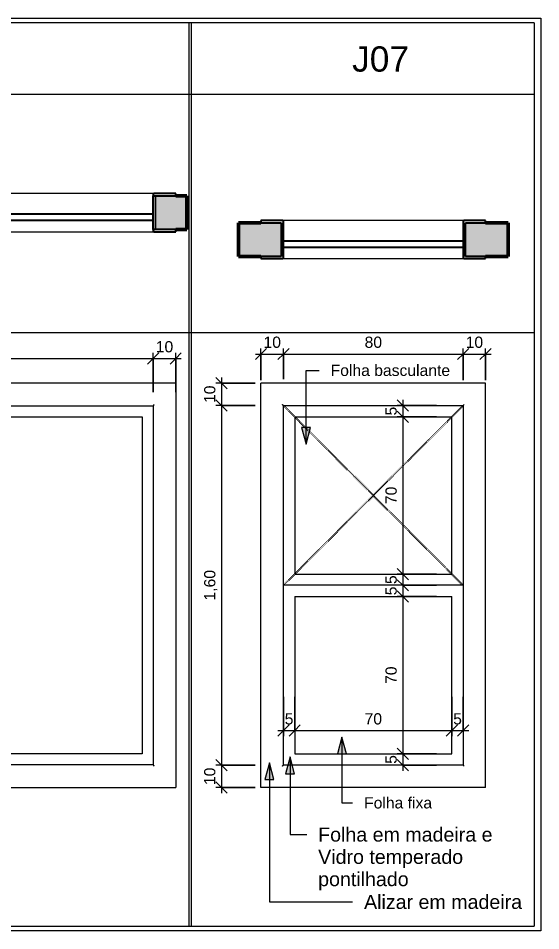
# Model space of a CAD drawing. Header units: millimetres. Extents: x 502 to 50962, y -45 to 5297.
# Drawn here: x 48636 to 50962, y 1167 to 5227 of the extents above; entities that cross this region are included whole.
import ezdxf

# ---------------------------------------------------------------- set-up
doc = ezdxf.new("R2010")
doc.units = ezdxf.units.MM
doc.linetypes.add('Dash', pattern=[6.35, 3.175, -3.175])
for name, color, linetype, lineweight in [('A-ANNO-DIMS', 211, 'Continuous', 9), ('A-ANNO-DIMS-25', 211, 'Continuous', 9), ('A-DETL-THIN', 151, 'Continuous', 9), ('A-GLAZ', 151, 'Continuous', 25), ('A-GLAZ-HDLN', 1, 'Dash', 25), ('A-WALL', 113, 'Continuous', 50), ('A-WALL-PATT', 111, 'Continuous', 25), ('G-ANNO-TEXT', 231, 'Continuous', 9)]:
    doc.layers.add(name, color=color, linetype=linetype, lineweight=lineweight)
doc.styles.add('@Arial Unicode MS', font='', dxfattribs={"height": 50})
doc.styles.add('Arial', font='arial.ttf', dxfattribs={"height": 112.5})
doc.styles.add('Arial_2', font='arial.ttf', dxfattribs={"height": 50})
doc.styles.add('Arial_3', font='arial.ttf', dxfattribs={"height": 62.5})
doc.styles.get('@Arial Unicode MS').set_extended_font_data('@Arial Unicode MS')
doc.dimstyles.new('CRT_-__Metros_-_Linha_de_chamada_3_5_mm', dxfattribs={"dimscale": 304.8, "dimtxt": 50.292243, "dimasz": 0.164042, "dimexe": 0.082021, "dimexo": 0.0625, "dimgap": 0.04101, "dimtad": 1, "dimlfac": 0.001, "dimrnd": 0.01, "dimzin": 0, "dimdsep": 46, "dimtxsty": '@Arial Unicode MS', "dimblk1": 'OBLIQUE', "dimblk2": 'OBLIQUE', "dimsah": 1, "dimcen": 0.09, "dimdle": 0.082021, "dimazin": 0, "dimtfac": 1, "dimtdec": 4, "dimtix": 1, "dimtmove": 0, "dimatfit": 3, "dimfxl": 0.492126, "dimfxlon": 1, "dimtvp": 1, "dimtolj": 1, "dimtzin": 0, "dimarcsym": 2})
doc.dimstyles.new('CRT_-__Metros_-_Linha_de_chamada_3_5_mm_1', dxfattribs={"dimscale": 304.8, "dimtxt": 50.292243, "dimasz": 0.164042, "dimexe": 0.082021, "dimexo": 0.0625, "dimgap": 0.04101, "dimtad": 1, "dimdec": 0, "dimlfac": 0.1, "dimdsep": 46, "dimtxsty": '@Arial Unicode MS', "dimblk1": 'OBLIQUE', "dimblk2": 'OBLIQUE', "dimsah": 1, "dimcen": 0.09, "dimdle": 0.082021, "dimazin": 0, "dimtfac": 1, "dimtdec": 4, "dimtix": 1, "dimtmove": 0, "dimatfit": 3, "dimfxl": 0.492126, "dimfxlon": 1, "dimtvp": 1, "dimtolj": 1, "dimtzin": 0, "dimarcsym": 2})

# ---------------------------------------------------------------- blocks, each defined once
blk = doc.blocks.new('Family - ___-4157356-DETALHAMENTO DE JANELAS')
at = {"layer": 'A-WALL-PATT'}
h = blk.add_hatch(color=256, dxfattribs=at)
h.paths.add_polyline_path([(11844.7, 4287.4), (11994.7, 4287.4), (11994.7, 4437.4), (11844.7, 4437.4), (11844.7, 4292.6)])
h.paths.add_polyline_path([(14794.7, 4287.4), (14944.7, 4287.4), (14944.7, 4437.4), (14794.7, 4437.4)])
at = {"layer": 'A-GLAZ'}
for p, q in [((11990.7, 4447.4), (11894.7, 4447.4)), ((11894.7, 4447.4), (11894.7, 4437.4)), ((11894.7, 4437.4), (11994.7, 4437.4)), ((11994.7, 4437.4), (11994.7, 4287.4)), ((11995.7, 4282.4), (11995.7, 4442.4)), ((14793.7, 4442.4), (14793.7, 4282.4)), ((14794.7, 4287.4), (14794.7, 4437.4)), ((14794.7, 4437.4), (14894.7, 4437.4)), ((14894.7, 4447.4), (14798.7, 4447.4)), ((14894.7, 4437.4), (14894.7, 4447.4)), ((11994.7, 4357.4), (11994.7, 4327.4)), ((12719.7, 4357.4), (11994.7, 4357.4)), ((12719.7, 4327.4), (12719.7, 4357.4)), ((14069.7, 4327.4), (14069.7, 4357.4)), ((14069.7, 4357.4), (14794.7, 4357.4)), ((14794.7, 4357.4), (14794.7, 4327.4)), ((11994.7, 4327.4), (12719.7, 4327.4)), ((12669.7, 4287.4), (12669.7, 4317.4)), ((12669.7, 4317.4), (13394.7, 4317.4)), ((13394.7, 4317.4), (13394.7, 4287.4)), ((14119.7, 4317.4), (13394.7, 4317.4)), ((13394.7, 4317.4), (13394.7, 4287.4)), ((14794.7, 4327.4), (14069.7, 4327.4)), ((14119.7, 4287.4), (14119.7, 4317.4)), ((11894.7, 4287.4), (11894.7, 4277.4)), ((11994.7, 4287.4), (11894.7, 4287.4)), ((11894.7, 4277.4), (11990.7, 4277.4)), ((13394.7, 4287.4), (12669.7, 4287.4)), ((13394.7, 4287.4), (14119.7, 4287.4)), ((14894.7, 4287.4), (14794.7, 4287.4)), ((14798.7, 4277.4), (14894.7, 4277.4)), ((14894.7, 4277.4), (14894.7, 4287.4))]:
    blk.add_line(p, q, dxfattribs=at)
at = {"layer": 'A-GLAZ', "lineweight": 9}
for p, q in [((11984.7, 4287.4), (11984.7, 4437.4)), ((14798.7, 4447.4), (11990.7, 4447.4)), ((14804.7, 4437.4), (14804.7, 4287.4)), ((11990.7, 4277.4), (14798.7, 4277.4)), ((12694.7, 4137.4), (12794.7, 4237.4)), ((14094.7, 4137.4), (13994.7, 4237.4)), ((12694.7, 4137.4), (12794.7, 4037.4)), ((12694.7, 4137.4), (13349.7, 4137.4)), ((14094.7, 4137.4), (13439.7, 4137.4)), ((14094.7, 4137.4), (13994.7, 4037.4))]:
    blk.add_line(p, q, dxfattribs=at)
at = {"layer": 'A-GLAZ'}
for centre, start, end in [((11990.7, 4442.4), 0, 90), ((14798.7, 4442.4), 90, 180), ((11990.7, 4282.4), 270, 0), ((14798.7, 4282.4), 180, 270)]:
    blk.add_arc(centre, 5, start, end, dxfattribs=at)
at = {"layer": 'A-GLAZ', "lineweight": 9}
for points, knots in [([(11990.7, 4447.4), (11991.1, 4447.4), (11991.8, 4447.3), (11992.6, 4447), (11993.1, 4446.8), (11993.4, 4446.6), (11993.8, 4446.3), (11994.1, 4446), (11994.4, 4445.7), (11994.7, 4445.4), (11995, 4444.9), (11995.3, 4444.3), (11995.6, 4443.5), (11995.7, 4442.8), (11995.7, 4442.4)], [0, 0, 0, 0, 0.166667, 0.25, 0.333333, 0.375, 0.416667, 0.5, 0.541667, 0.583333, 0.666667, 0.75, 0.833333, 1, 1, 1, 1]), ([(14798.7, 4447.4), (14798.2, 4447.4), (14797.6, 4447.3), (14796.8, 4447), (14796.3, 4446.8), (14795.9, 4446.6), (14795.5, 4446.3), (14795.2, 4446), (14794.9, 4445.7), (14794.6, 4445.4), (14794.3, 4444.9), (14794, 4444.3), (14793.8, 4443.5), (14793.7, 4442.8), (14793.7, 4442.4)], [0, 0, 0, 0, 0.166667, 0.25, 0.333333, 0.375, 0.416667, 0.5, 0.541667, 0.583333, 0.666667, 0.75, 0.833333, 1, 1, 1, 1]), ([(11995.7, 4282.4), (11995.7, 4282), (11995.6, 4281.3), (11995.3, 4280.5), (11995, 4279.9), (11994.7, 4279.4), (11994.4, 4279.1), (11994.1, 4278.8), (11993.7, 4278.4), (11993.3, 4278.1), (11992.9, 4277.9), (11992.5, 4277.7), (11991.8, 4277.5), (11991.1, 4277.4), (11990.7, 4277.4)], [0, 0, 0, 0, 0.166667, 0.25, 0.333333, 0.416667, 0.458333, 0.5, 0.583333, 0.666667, 0.708333, 0.75, 0.833333, 1, 1, 1, 1]), ([(14793.7, 4282.4), (14793.7, 4282), (14793.8, 4281.3), (14794, 4280.5), (14794.3, 4279.9), (14794.6, 4279.4), (14794.9, 4279.1), (14795.2, 4278.8), (14795.6, 4278.4), (14796.1, 4278.1), (14796.5, 4277.9), (14796.9, 4277.7), (14797.6, 4277.5), (14798.2, 4277.4), (14798.7, 4277.4)], [0, 0, 0, 0, 0.166667, 0.25, 0.333333, 0.416667, 0.458333, 0.5, 0.583333, 0.666667, 0.708333, 0.75, 0.833333, 1, 1, 1, 1])]:
    blk.add_open_spline(points, degree=3, knots=knots, dxfattribs=at)
at = {"layer": 'A-WALL'}
for p, q in [((11894.7, 4437.4), (11844.7, 4437.4)), ((11844.7, 4437.4), (11844.7, 4287.4)), ((14944.7, 4437.4), (14894.7, 4437.4)), ((14944.7, 4287.4), (14944.7, 4437.4)), ((11844.7, 4287.4), (11894.7, 4287.4)), ((14894.7, 4287.4), (14944.7, 4287.4))]:
    blk.add_line(p, q, dxfattribs=at)
blk = doc.blocks.new('Family - ___-4157358-DETALHAMENTO DE JANELAS')
at = {"layer": 'A-GLAZ', "lineweight": 9}
for p, q in [((11894.7, 3603.9), (11894.7, 1803.9)), ((14894.7, 3603.9), (11894.7, 3603.9)), ((14894.7, 3603.9), (14894.7, 1803.9)), ((11995.7, 1904.9), (11995.7, 3502.9)), ((11995.7, 3502.9), (14793.7, 3502.9)), ((12669.7, 3502.9), (12669.7, 1904.9)), ((13394.7, 1904.9), (13394.7, 3502.9)), ((13394.7, 3502.9), (13394.7, 1904.9)), ((14119.7, 1904.9), (14119.7, 3503)), ((14793.7, 3502.9), (14793.7, 1904.9)), ((12044.7, 1953.9), (12044.7, 3453.9)), ((12044.7, 3453.9), (12669.7, 3453.9)), ((12719.7, 1953.9), (12719.7, 3453.9)), ((12719.7, 3453.9), (13344.7, 3453.9)), ((13344.7, 3453.9), (13344.7, 1953.9)), ((13444.7, 3453.9), (14069.7, 3453.9)), ((13444.7, 1953.9), (13444.7, 3453.9)), ((14069.7, 3453.9), (14069.7, 1953.9)), ((14119.7, 3453.9), (14744.7, 3453.9)), ((14744.7, 3453.9), (14744.7, 1953.9)), ((12669.7, 1953.9), (12044.7, 1953.9)), ((13344.7, 1953.9), (12719.7, 1953.9)), ((14069.7, 1953.9), (13444.7, 1953.9)), ((14744.7, 1953.9), (14119.7, 1953.9)), ((14793.7, 1904.9), (11995.7, 1904.9)), ((11894.7, 1803.9), (14894.7, 1803.9))]:
    blk.add_line(p, q, dxfattribs=at)
for points, knots in [([(11995.7, 3502.9), (11995.7, 3502.9), (11995.6, 3503), (11995.3, 3503.3), (11995, 3503.6), (11994.7, 3503.9), (11994.4, 3504.2), (11994.1, 3504.5), (11993.7, 3504.9), (11993.3, 3505.3), (11992.9, 3505.7), (11992.5, 3506.1), (11991.8, 3506.9), (11991.1, 3507.5), (11990.7, 3507.9)], [0, 0, 0, 0, 0.166667, 0.25, 0.333333, 0.416667, 0.458333, 0.5, 0.583333, 0.666667, 0.708333, 0.75, 0.833333, 1, 1, 1, 1]), ([(14798.7, 3507.9), (14798.2, 3507.5), (14797.6, 3506.9), (14796.8, 3506), (14796.3, 3505.5), (14795.9, 3505.2), (14795.5, 3504.8), (14795.2, 3504.5), (14794.9, 3504.2), (14794.6, 3503.9), (14794.3, 3503.6), (14794, 3503.3), (14793.8, 3503), (14793.7, 3502.9), (14793.7, 3502.9)], [-1, -1, -1, -1, -0.833333, -0.75, -0.666667, -0.625, -0.583333, -0.5, -0.458333, -0.416667, -0.333333, -0.25, -0.166667, 0, 0, 0, 0]), ([(11995.7, 1904.9), (11995.7, 1904.9), (11995.6, 1904.9), (11995.3, 1904.6), (11995, 1904.3), (11994.7, 1904), (11994.4, 1903.7), (11994.1, 1903.4), (11993.7, 1903), (11993.3, 1902.5), (11992.9, 1902.2), (11992.5, 1901.8), (11991.8, 1901), (11991.1, 1900.4), (11990.7, 1899.9)], [0, 0, 0, 0, 0.166667, 0.25, 0.333333, 0.416667, 0.458333, 0.5, 0.583333, 0.666667, 0.708333, 0.75, 0.833333, 1, 1, 1, 1]), ([(14793.7, 1904.9), (14793.7, 1904.9), (14793.8, 1904.9), (14794, 1904.6), (14794.3, 1904.3), (14794.6, 1904), (14794.9, 1903.7), (14795.2, 1903.4), (14795.6, 1903), (14796.1, 1902.5), (14796.5, 1902.2), (14796.9, 1901.8), (14797.6, 1901), (14798.2, 1900.4), (14798.7, 1899.9)], [0, 0, 0, 0, 0.166667, 0.25, 0.333333, 0.416667, 0.458333, 0.5, 0.583333, 0.666667, 0.708333, 0.75, 0.833333, 1, 1, 1, 1])]:
    blk.add_open_spline(points, degree=3, knots=knots, dxfattribs=at)
at = {"layer": 'A-GLAZ-HDLN'}
for p, q in [((12769.7, 2703.9), (12840.4, 2774.7)), ((14019.7, 2703.9), (13949, 2774.7)), ((12769.7, 2703.9), (12840.4, 2633.2)), ((13309.7, 2703.9), (12769.7, 2703.9)), ((13479.7, 2703.9), (14019.7, 2703.9)), ((14019.7, 2703.9), (13949, 2633.2))]:
    blk.add_line(p, q, dxfattribs=at)
blk = doc.blocks.new('Family - ___-4157452-DETALHAMENTO DE JANELAS')
at = {"layer": 'A-WALL-PATT'}
h = blk.add_hatch(color=256, dxfattribs=at)
h.paths.add_polyline_path([(16184.5, 4167.4), (16374.5, 4167.4), (16374.5, 4317.4), (16184.5, 4317.4)])
h.paths.add_polyline_path([(15174.5, 4167.4), (15364.5, 4167.4), (15364.5, 4317.4), (15174.5, 4317.4), (15174.5, 4222.4)])
at = {"layer": 'A-GLAZ'}
for p, q in [((15369.5, 4327.4), (15274.5, 4327.4)), ((15274.5, 4327.4), (15274.5, 4317.4)), ((15274.5, 4317.4), (15364.5, 4317.4)), ((15364.5, 4317.4), (15364.5, 4167.4)), ((15374.5, 4162.4), (15374.5, 4322.4)), ((16174.5, 4322.4), (16174.5, 4162.4)), ((16274.5, 4327.4), (16179.5, 4327.4)), ((16184.5, 4167.4), (16184.5, 4317.4)), ((16184.5, 4317.4), (16274.5, 4317.4)), ((16274.5, 4317.4), (16274.5, 4327.4)), ((15374.5, 4207.4), (15374.5, 4237.4)), ((15374.5, 4237.4), (16174.5, 4237.4)), ((16174.5, 4237.4), (16174.5, 4207.4)), ((16174.5, 4207.4), (15374.5, 4207.4)), ((15274.5, 4167.4), (15274.5, 4157.4)), ((15364.5, 4167.4), (15274.5, 4167.4)), ((15274.5, 4157.4), (15369.5, 4157.4)), ((16179.5, 4157.4), (16274.5, 4157.4)), ((16274.5, 4167.4), (16184.5, 4167.4)), ((16274.5, 4157.4), (16274.5, 4167.4))]:
    blk.add_line(p, q, dxfattribs=at)
at = {"layer": 'A-GLAZ', "lineweight": 9}
for p, q in [((15364.5, 4167.4), (15364.5, 4317.4)), ((16179.5, 4327.4), (15369.5, 4327.4)), ((16184.5, 4317.4), (16184.5, 4167.4)), ((15369.5, 4157.4), (16179.5, 4157.4))]:
    blk.add_line(p, q, dxfattribs=at)
at = {"layer": 'A-GLAZ'}
for centre, start, end in [((15369.5, 4322.4), 0, 90), ((16179.5, 4322.4), 90, 180), ((15369.5, 4162.4), 270, 0), ((16179.5, 4162.4), 180, 270)]:
    blk.add_arc(centre, 5, start, end, dxfattribs=at)
at = {"layer": 'A-GLAZ', "lineweight": 9}
for points, knots in [([(15369.5, 4327.4), (15369.9, 4327.4), (15370.6, 4327.3), (15371.4, 4327), (15371.9, 4326.8), (15372.3, 4326.6), (15372.6, 4326.3), (15373, 4326), (15373.3, 4325.7), (15373.5, 4325.4), (15373.8, 4324.9), (15374.1, 4324.3), (15374.4, 4323.5), (15374.5, 4322.8), (15374.5, 4322.4)], [0, 0, 0, 0, 0.166667, 0.25, 0.333333, 0.375, 0.416667, 0.5, 0.541667, 0.583333, 0.666667, 0.75, 0.833333, 1, 1, 1, 1]), ([(16179.5, 4327.4), (16179.1, 4327.4), (16178.4, 4327.3), (16177.6, 4327), (16177.1, 4326.8), (16176.7, 4326.6), (16176.4, 4326.3), (16176, 4326), (16175.7, 4325.7), (16175.5, 4325.4), (16175.2, 4324.9), (16174.9, 4324.3), (16174.6, 4323.5), (16174.5, 4322.8), (16174.5, 4322.4)], [0, 0, 0, 0, 0.166667, 0.25, 0.333333, 0.375, 0.416667, 0.5, 0.541667, 0.583333, 0.666667, 0.75, 0.833333, 1, 1, 1, 1]), ([(15374.5, 4162.4), (15374.5, 4162), (15374.4, 4161.3), (15374.1, 4160.5), (15373.8, 4159.9), (15373.5, 4159.4), (15373.3, 4159.1), (15373, 4158.8), (15372.6, 4158.4), (15372.1, 4158.1), (15371.7, 4157.9), (15371.3, 4157.7), (15370.6, 4157.5), (15369.9, 4157.4), (15369.5, 4157.4)], [0, 0, 0, 0, 0.166667, 0.25, 0.333333, 0.416667, 0.458333, 0.5, 0.583333, 0.666667, 0.708333, 0.75, 0.833333, 1, 1, 1, 1]), ([(16174.5, 4162.4), (16174.5, 4162), (16174.6, 4161.3), (16174.9, 4160.5), (16175.2, 4159.9), (16175.5, 4159.4), (16175.7, 4159.1), (16176, 4158.8), (16176.4, 4158.4), (16176.9, 4158.1), (16177.3, 4157.9), (16177.7, 4157.7), (16178.4, 4157.5), (16179.1, 4157.4), (16179.5, 4157.4)], [0, 0, 0, 0, 0.166667, 0.25, 0.333333, 0.416667, 0.458333, 0.5, 0.583333, 0.666667, 0.708333, 0.75, 0.833333, 1, 1, 1, 1])]:
    blk.add_open_spline(points, degree=3, knots=knots, dxfattribs=at)
at = {"layer": 'A-WALL'}
for p, q in [((15274.5, 4317.4), (15174.5, 4317.4)), ((15174.5, 4317.4), (15174.5, 4167.4)), ((16374.5, 4317.4), (16274.5, 4317.4)), ((16374.5, 4167.4), (16374.5, 4317.4)), ((15174.5, 4167.4), (15274.5, 4167.4)), ((16274.5, 4167.4), (16374.5, 4167.4))]:
    blk.add_line(p, q, dxfattribs=at)
blk = doc.blocks.new('Family - ___-4157454-DETALHAMENTO DE JANELAS')
at = {"layer": 'A-GLAZ', "lineweight": 9}
for p, q in [((16274.5, 3603.9), (15274.5, 3603.9)), ((15274.5, 1803.9), (15274.5, 3603.9)), ((16274.5, 1803.9), (16274.5, 3603.9)), ((15374.5, 1903.9), (15374.5, 3503.9)), ((15374.5, 3503.9), (16174.5, 3503.9)), ((16174.5, 3503.9), (16174.5, 1903.9)), ((15424.5, 3453.9), (15424.5, 2753.9)), ((15424.5, 3453.9), (16124.5, 3453.9)), ((16124.5, 2753.9), (16124.5, 3453.9)), ((15424.5, 2753.9), (16124.5, 2753.9)), ((16174.5, 2703.9), (15374.5, 2703.9)), ((15424.5, 2653.9), (15424.5, 1953.9)), ((15424.5, 2653.9), (16124.5, 2653.9)), ((16124.5, 1953.9), (16124.5, 2653.9)), ((15424.5, 1953.9), (16124.5, 1953.9)), ((16174.5, 1903.9), (15374.5, 1903.9)), ((16274.5, 1803.9), (15274.5, 1803.9))]:
    blk.add_line(p, q, dxfattribs=at)
for points, knots in [([(15374.5, 3503.9), (15374.5, 3503.9), (15374.4, 3504), (15374.1, 3504.3), (15373.8, 3504.6), (15373.5, 3504.9), (15373.3, 3505.2), (15373, 3505.5), (15372.6, 3505.8), (15372.3, 3506.2), (15371.9, 3506.5), (15371.4, 3507), (15370.6, 3507.9), (15369.9, 3508.5), (15369.5, 3508.9)], [-1, -1, -1, -1, -0.833333, -0.75, -0.666667, -0.583333, -0.541667, -0.5, -0.416667, -0.375, -0.333333, -0.25, -0.166667, 0, 0, 0, 0]), ([(16179.5, 3508.9), (16179.1, 3508.5), (16178.4, 3507.9), (16177.6, 3507), (16177.1, 3506.5), (16176.7, 3506.2), (16176.4, 3505.8), (16176, 3505.5), (16175.7, 3505.2), (16175.5, 3504.9), (16175.2, 3504.6), (16174.9, 3504.3), (16174.6, 3504), (16174.5, 3503.9), (16174.5, 3503.9)], [0, 0, 0, 0, 0.166667, 0.25, 0.333333, 0.375, 0.416667, 0.5, 0.541667, 0.583333, 0.666667, 0.75, 0.833333, 1, 1, 1, 1]), ([(15369.5, 1898.9), (15369.9, 1899.4), (15370.6, 1900), (15371.4, 1900.9), (15371.9, 1901.4), (15372.3, 1901.7), (15372.6, 1902.1), (15373, 1902.4), (15373.3, 1902.7), (15373.5, 1903), (15373.8, 1903.3), (15374.1, 1903.6), (15374.4, 1903.9), (15374.5, 1903.9), (15374.5, 1903.9)], [0, 0, 0, 0, 0.166667, 0.25, 0.333333, 0.375, 0.416667, 0.5, 0.541667, 0.583333, 0.666667, 0.75, 0.833333, 1, 1, 1, 1]), ([(16179.5, 1898.9), (16179.1, 1899.4), (16178.4, 1900), (16177.6, 1900.9), (16177.1, 1901.4), (16176.7, 1901.7), (16176.4, 1902.1), (16176, 1902.4), (16175.7, 1902.7), (16175.5, 1903), (16175.2, 1903.3), (16174.9, 1903.6), (16174.6, 1903.9), (16174.5, 1903.9), (16174.5, 1903.9)], [0, 0, 0, 0, 0.166667, 0.25, 0.333333, 0.375, 0.416667, 0.5, 0.541667, 0.583333, 0.666667, 0.75, 0.833333, 1, 1, 1, 1])]:
    blk.add_open_spline(points, degree=3, knots=knots, dxfattribs=at)
at = {"layer": 'A-GLAZ-HDLN'}
for p, q in [((15374.5, 3503.9), (16174.5, 2703.9)), ((15374.5, 2703.9), (16174.5, 3503.9))]:
    blk.add_line(p, q, dxfattribs=at)
blk = doc.blocks.new('DIMBLOCK171-DETALHAMENTO DE JANELAS')
at = {"layer": 'A-ANNO-DIMS-25', "lineweight": 18, "transparency": 16777216}
for p, q in [((46436.7, 3713.1), (46461.7, 3738.1)), ((49236.7, 3713.1), (49261.7, 3738.1)), ((46436.7, 3713.1), (46411.7, 3688.1)), ((49236.7, 3713.1), (49211.7, 3688.1))]:
    blk.add_line(p, q, dxfattribs=at)
at = {"layer": 'A-ANNO-DIMS-25', "transparency": 16777216}
for p, q in [((46436.7, 3563.1), (46436.7, 3738.1)), ((49236.7, 3563.1), (49236.7, 3738.1)), ((46436.7, 3713.1), (49236.7, 3713.1)), ((46436.7, 3713.1), (46436.7, 3563.1)), ((49236.7, 3713.1), (49236.7, 3563.1))]:
    blk.add_line(p, q, dxfattribs=at)
at = {"layer": 'A-ANNO-DIMS-25', "color": 0, "transparency": 16777216, "insert": (47769, 3790.5), "char_height": 50, "width": 162.337, "attachment_point": 1, "line_spacing_factor": 1.117605, "style": '@Arial Unicode MS'}
blk.add_mtext('2,80', dxfattribs=at)
blk = doc.blocks.new('_Oblique')
at = {"color": 0, "linetype": 'ByBlock', "lineweight": -2}
blk.add_line((-0.5, -0.5), (0.5, 0.5), dxfattribs=at)
blk = doc.blocks.new('DIMBLOCK172-DETALHAMENTO DE JANELAS')
at = {"layer": 'A-ANNO-DIMS-25', "lineweight": 18, "transparency": 16777216}
for p, q in [((49236.7, 3713.1), (49261.7, 3738.1)), ((49336.7, 3713.1), (49361.7, 3738.1)), ((49236.7, 3713.1), (49211.7, 3688.1)), ((49336.7, 3713.1), (49311.7, 3688.1))]:
    blk.add_line(p, q, dxfattribs=at)
at = {"layer": 'A-ANNO-DIMS-25', "transparency": 16777216}
for p, q in [((49236.7, 3563.1), (49236.7, 3738.1)), ((49336.7, 3563.1), (49336.7, 3738.1)), ((49236.7, 3713.1), (49361.7, 3713.1)), ((49236.7, 3713.1), (49236.7, 3563.1)), ((49336.7, 3713.1), (49336.7, 3563.1))]:
    blk.add_line(p, q, dxfattribs=at)
at = {"layer": 'A-ANNO-DIMS-25', "color": 0, "transparency": 16777216, "insert": (49248, 3790.5), "char_height": 50, "width": 92.937, "attachment_point": 1, "line_spacing_factor": 1.117605, "style": '@Arial Unicode MS'}
blk.add_mtext('10', dxfattribs=at)
blk = doc.blocks.new('DIMBLOCK182-DETALHAMENTO DE JANELAS')
at = {"layer": 'A-ANNO-DIMS-25', "lineweight": 18, "transparency": 16777216}
for p, q in [((49716.5, 3733.1), (49741.5, 3758.1)), ((49816.5, 3733.1), (49841.5, 3758.1)), ((49716.5, 3733.1), (49691.5, 3708.1)), ((49816.5, 3733.1), (49791.5, 3708.1))]:
    blk.add_line(p, q, dxfattribs=at)
at = {"layer": 'A-ANNO-DIMS-25', "transparency": 16777216}
for p, q in [((49716.5, 3616.1), (49716.5, 3758.1)), ((49816.5, 3621.1), (49816.5, 3758.1)), ((49691.5, 3733.1), (49816.5, 3733.1)), ((49716.5, 3733.1), (49716.5, 3616.1)), ((49816.5, 3733.1), (49816.5, 3621.1))]:
    blk.add_line(p, q, dxfattribs=at)
at = {"layer": 'A-ANNO-DIMS-25', "color": 0, "transparency": 16777216, "insert": (49727.8, 3810.5), "char_height": 50, "width": 92.937, "attachment_point": 1, "line_spacing_factor": 1.117605, "style": '@Arial Unicode MS'}
blk.add_mtext('10', dxfattribs=at)
blk = doc.blocks.new('DIMBLOCK183-DETALHAMENTO DE JANELAS')
at = {"layer": 'A-ANNO-DIMS-25', "lineweight": 18, "transparency": 16777216}
for p, q in [((49816.5, 3733.1), (49841.5, 3758.1)), ((50616.5, 3733.1), (50641.5, 3758.1)), ((49816.5, 3733.1), (49791.5, 3708.1)), ((50616.5, 3733.1), (50591.5, 3708.1))]:
    blk.add_line(p, q, dxfattribs=at)
at = {"layer": 'A-ANNO-DIMS-25', "transparency": 16777216}
for p, q in [((49816.5, 3621.1), (49816.5, 3758.1)), ((50616.5, 3616.1), (50616.5, 3758.1)), ((49816.5, 3733.1), (50616.5, 3733.1)), ((49816.5, 3733.1), (49816.5, 3621.1)), ((50616.5, 3733.1), (50616.5, 3616.1))]:
    blk.add_line(p, q, dxfattribs=at)
at = {"layer": 'A-ANNO-DIMS-25', "color": 0, "transparency": 16777216, "insert": (50177.8, 3810.5), "char_height": 50, "width": 92.937, "attachment_point": 1, "line_spacing_factor": 1.117605, "style": '@Arial Unicode MS'}
blk.add_mtext('80', dxfattribs=at)
blk = doc.blocks.new('DIMBLOCK184-DETALHAMENTO DE JANELAS')
at = {"layer": 'A-ANNO-DIMS-25', "lineweight": 18, "transparency": 16777216}
for p, q in [((50616.5, 3733.1), (50641.5, 3758.1)), ((50716.5, 3733.1), (50741.5, 3758.1)), ((50616.5, 3733.1), (50591.5, 3708.1)), ((50716.5, 3733.1), (50691.5, 3708.1))]:
    blk.add_line(p, q, dxfattribs=at)
at = {"layer": 'A-ANNO-DIMS-25', "transparency": 16777216}
for p, q in [((50616.5, 3616.1), (50616.5, 3758.1)), ((50716.5, 3616.1), (50716.5, 3758.1)), ((50616.5, 3733.1), (50741.5, 3733.1)), ((50616.5, 3733.1), (50616.5, 3616.1)), ((50716.5, 3733.1), (50716.5, 3616.1))]:
    blk.add_line(p, q, dxfattribs=at)
at = {"layer": 'A-ANNO-DIMS-25', "color": 0, "transparency": 16777216, "insert": (50627.8, 3810.5), "char_height": 50, "width": 92.937, "attachment_point": 1, "line_spacing_factor": 1.117605, "style": '@Arial Unicode MS'}
blk.add_mtext('10', dxfattribs=at)
blk = doc.blocks.new('DIMBLOCK185-DETALHAMENTO DE JANELAS')
at = {"layer": 'A-ANNO-DIMS-25', "lineweight": 18, "transparency": 16777216}
for p, q in [((49540.7, 3603.9), (49515.7, 3628.9)), ((49540.7, 3603.9), (49565.7, 3578.9)), ((49540.7, 3503.9), (49515.7, 3528.9)), ((49540.7, 3503.9), (49565.7, 3478.9))]:
    blk.add_line(p, q, dxfattribs=at)
at = {"layer": 'A-ANNO-DIMS-25', "transparency": 16777216}
for p, q in [((49540.7, 3628.9), (49540.7, 3503.9)), ((49690.7, 3603.9), (49515.7, 3603.9)), ((49540.7, 3603.9), (49690.7, 3603.9)), ((49690.7, 3503.9), (49515.7, 3503.9)), ((49540.7, 3503.9), (49690.7, 3503.9))]:
    blk.add_line(p, q, dxfattribs=at)
at = {"layer": 'A-ANNO-DIMS-25', "color": 0, "transparency": 16777216, "insert": (49463.3, 3515.2), "char_height": 50, "width": 92.937, "attachment_point": 1, "rotation": 90, "line_spacing_factor": 1.117605, "style": '@Arial Unicode MS'}
blk.add_mtext('10', dxfattribs=at)
blk = doc.blocks.new('DIMBLOCK186-DETALHAMENTO DE JANELAS')
at = {"layer": 'A-ANNO-DIMS-25', "lineweight": 18, "transparency": 16777216}
for p, q in [((49540.7, 3503.9), (49515.7, 3528.9)), ((49540.7, 3503.9), (49565.7, 3478.9)), ((49540.7, 1903.9), (49515.7, 1928.9)), ((49540.7, 1903.9), (49565.7, 1878.9))]:
    blk.add_line(p, q, dxfattribs=at)
at = {"layer": 'A-ANNO-DIMS-25', "transparency": 16777216}
for p, q in [((49690.7, 3503.9), (49515.7, 3503.9)), ((49540.7, 3503.9), (49540.7, 1903.9)), ((49540.7, 3503.9), (49690.7, 3503.9)), ((49690.7, 1903.9), (49515.7, 1903.9)), ((49540.7, 1903.9), (49690.7, 1903.9))]:
    blk.add_line(p, q, dxfattribs=at)
at = {"layer": 'A-ANNO-DIMS-25', "color": 0, "transparency": 16777216, "insert": (49463.3, 2636.3), "char_height": 50, "width": 162.337, "attachment_point": 1, "rotation": 90, "line_spacing_factor": 1.117605, "style": '@Arial Unicode MS'}
blk.add_mtext('1,60', dxfattribs=at)
blk = doc.blocks.new('DIMBLOCK187-DETALHAMENTO DE JANELAS')
at = {"layer": 'A-ANNO-DIMS-25', "lineweight": 18, "transparency": 16777216}
for p, q in [((49540.7, 1903.9), (49515.7, 1928.9)), ((49540.7, 1903.9), (49565.7, 1878.9)), ((49540.7, 1803.9), (49515.7, 1828.9)), ((49540.7, 1803.9), (49565.7, 1778.9))]:
    blk.add_line(p, q, dxfattribs=at)
at = {"layer": 'A-ANNO-DIMS-25', "transparency": 16777216}
for p, q in [((49690.7, 1903.9), (49515.7, 1903.9)), ((49540.7, 1903.9), (49540.7, 1778.9)), ((49540.7, 1903.9), (49690.7, 1903.9)), ((49690.7, 1803.9), (49515.7, 1803.9)), ((49540.7, 1803.9), (49690.7, 1803.9))]:
    blk.add_line(p, q, dxfattribs=at)
at = {"layer": 'A-ANNO-DIMS-25', "color": 0, "transparency": 16777216, "insert": (49463.3, 1815.2), "char_height": 50, "width": 92.937, "attachment_point": 1, "rotation": 90, "line_spacing_factor": 1.117605, "style": '@Arial Unicode MS'}
blk.add_mtext('10', dxfattribs=at)
blk = doc.blocks.new('DIMBLOCK188-DETALHAMENTO DE JANELAS')
at = {"layer": 'A-ANNO-DIMS-25', "lineweight": 18, "transparency": 16777216}
for p, q in [((50348.1, 3503.9), (50323.1, 3528.9)), ((50348.1, 3503.9), (50373.1, 3478.9)), ((50348.1, 3453.9), (50323.1, 3478.9)), ((50348.1, 3453.9), (50373.1, 3428.9))]:
    blk.add_line(p, q, dxfattribs=at)
at = {"layer": 'A-ANNO-DIMS-25', "transparency": 16777216}
for p, q in [((50498.1, 3503.9), (50323.1, 3503.9)), ((50348.1, 3528.9), (50348.1, 3453.9)), ((50348.1, 3503.9), (50498.1, 3503.9)), ((50498.1, 3453.9), (50323.1, 3453.9)), ((50348.1, 3453.9), (50498.1, 3453.9))]:
    blk.add_line(p, q, dxfattribs=at)
at = {"layer": 'A-ANNO-DIMS-25', "color": 0, "transparency": 16777216, "insert": (50270.7, 3459.6), "char_height": 50, "width": 46.468, "attachment_point": 1, "rotation": 90, "line_spacing_factor": 1.117605, "style": '@Arial Unicode MS'}
blk.add_mtext('5', dxfattribs=at)
blk = doc.blocks.new('DIMBLOCK189-DETALHAMENTO DE JANELAS')
at = {"layer": 'A-ANNO-DIMS-25', "lineweight": 18, "transparency": 16777216}
for p, q in [((50348.1, 3453.9), (50323.1, 3478.9)), ((50348.1, 3453.9), (50373.1, 3428.9)), ((50348.1, 2753.9), (50323.1, 2778.9)), ((50348.1, 2753.9), (50373.1, 2728.9))]:
    blk.add_line(p, q, dxfattribs=at)
at = {"layer": 'A-ANNO-DIMS-25', "transparency": 16777216}
for p, q in [((50498.1, 3453.9), (50323.1, 3453.9)), ((50348.1, 3453.9), (50348.1, 2753.9)), ((50348.1, 3453.9), (50498.1, 3453.9)), ((50498.1, 2753.9), (50323.1, 2753.9)), ((50348.1, 2753.9), (50498.1, 2753.9))]:
    blk.add_line(p, q, dxfattribs=at)
at = {"layer": 'A-ANNO-DIMS-25', "color": 0, "transparency": 16777216, "insert": (50270.7, 3065.2), "char_height": 50, "width": 92.937, "attachment_point": 1, "rotation": 90, "line_spacing_factor": 1.117605, "style": '@Arial Unicode MS'}
blk.add_mtext('70', dxfattribs=at)
blk = doc.blocks.new('DIMBLOCK190-DETALHAMENTO DE JANELAS')
at = {"layer": 'A-ANNO-DIMS-25', "lineweight": 18, "transparency": 16777216}
for p, q in [((50348.1, 2753.9), (50323.1, 2778.9)), ((50348.1, 2703.9), (50323.1, 2728.9)), ((50348.1, 2753.9), (50373.1, 2728.9)), ((50348.1, 2703.9), (50373.1, 2678.9))]:
    blk.add_line(p, q, dxfattribs=at)
at = {"layer": 'A-ANNO-DIMS-25', "transparency": 16777216}
for p, q in [((50498.1, 2753.9), (50323.1, 2753.9)), ((50348.1, 2753.9), (50348.1, 2703.9)), ((50348.1, 2753.9), (50498.1, 2753.9)), ((50498.1, 2703.9), (50323.1, 2703.9)), ((50348.1, 2703.9), (50498.1, 2703.9))]:
    blk.add_line(p, q, dxfattribs=at)
at = {"layer": 'A-ANNO-DIMS-25', "color": 0, "transparency": 16777216, "insert": (50270.7, 2709.6), "char_height": 50, "width": 46.468, "attachment_point": 1, "rotation": 90, "line_spacing_factor": 1.117605, "style": '@Arial Unicode MS'}
blk.add_mtext('5', dxfattribs=at)
blk = doc.blocks.new('DIMBLOCK191-DETALHAMENTO DE JANELAS')
at = {"layer": 'A-ANNO-DIMS-25', "lineweight": 18, "transparency": 16777216}
for p, q in [((50348.1, 2703.9), (50323.1, 2728.9)), ((50348.1, 2703.9), (50373.1, 2678.9)), ((50348.1, 2653.9), (50323.1, 2678.9)), ((50348.1, 2653.9), (50373.1, 2628.9))]:
    blk.add_line(p, q, dxfattribs=at)
at = {"layer": 'A-ANNO-DIMS-25', "transparency": 16777216}
for p, q in [((50498.1, 2703.9), (50323.1, 2703.9)), ((50348.1, 2703.9), (50348.1, 2653.9)), ((50348.1, 2703.9), (50498.1, 2703.9)), ((50498.1, 2653.9), (50323.1, 2653.9)), ((50348.1, 2653.9), (50498.1, 2653.9))]:
    blk.add_line(p, q, dxfattribs=at)
at = {"layer": 'A-ANNO-DIMS-25', "color": 0, "transparency": 16777216, "insert": (50270.7, 2659.6), "char_height": 50, "width": 46.468, "attachment_point": 1, "rotation": 90, "line_spacing_factor": 1.117605, "style": '@Arial Unicode MS'}
blk.add_mtext('5', dxfattribs=at)
blk = doc.blocks.new('DIMBLOCK192-DETALHAMENTO DE JANELAS')
at = {"layer": 'A-ANNO-DIMS-25', "lineweight": 18, "transparency": 16777216}
for p, q in [((50348.1, 2653.9), (50323.1, 2678.9)), ((50348.1, 2653.9), (50373.1, 2628.9)), ((50348.1, 1953.9), (50323.1, 1978.9)), ((50348.1, 1953.9), (50373.1, 1928.9))]:
    blk.add_line(p, q, dxfattribs=at)
at = {"layer": 'A-ANNO-DIMS-25', "transparency": 16777216}
for p, q in [((50498.1, 2653.9), (50323.1, 2653.9)), ((50348.1, 2653.9), (50348.1, 1953.9)), ((50348.1, 2653.9), (50498.1, 2653.9)), ((50498.1, 1953.9), (50323.1, 1953.9)), ((50348.1, 1953.9), (50498.1, 1953.9))]:
    blk.add_line(p, q, dxfattribs=at)
at = {"layer": 'A-ANNO-DIMS-25', "color": 0, "transparency": 16777216, "insert": (50270.7, 2265.2), "char_height": 50, "width": 92.937, "attachment_point": 1, "rotation": 90, "line_spacing_factor": 1.117605, "style": '@Arial Unicode MS'}
blk.add_mtext('70', dxfattribs=at)
blk = doc.blocks.new('DIMBLOCK193-DETALHAMENTO DE JANELAS')
at = {"layer": 'A-ANNO-DIMS-25', "lineweight": 18, "transparency": 16777216}
for p, q in [((50348.1, 1953.9), (50323.1, 1978.9)), ((50348.1, 1953.9), (50373.1, 1928.9)), ((50348.1, 1903.9), (50323.1, 1928.9)), ((50348.1, 1903.9), (50373.1, 1878.9))]:
    blk.add_line(p, q, dxfattribs=at)
at = {"layer": 'A-ANNO-DIMS-25', "transparency": 16777216}
for p, q in [((50498.1, 1953.9), (50323.1, 1953.9)), ((50348.1, 1953.9), (50348.1, 1878.9)), ((50348.1, 1953.9), (50498.1, 1953.9)), ((50498.1, 1903.9), (50323.1, 1903.9)), ((50348.1, 1903.9), (50498.1, 1903.9))]:
    blk.add_line(p, q, dxfattribs=at)
at = {"layer": 'A-ANNO-DIMS-25', "color": 0, "transparency": 16777216, "insert": (50270.7, 1909.6), "char_height": 50, "width": 46.468, "attachment_point": 1, "rotation": 90, "line_spacing_factor": 1.117605, "style": '@Arial Unicode MS'}
blk.add_mtext('5', dxfattribs=at)
blk = doc.blocks.new('DIMBLOCK194-DETALHAMENTO DE JANELAS')
at = {"layer": 'A-ANNO-DIMS-25', "transparency": 16777216}
for p, q in [((49816.5, 2207.5), (49816.5, 2032.5)), ((49816.5, 2057.5), (49816.5, 2207.5)), ((49866.5, 2207.5), (49866.5, 2032.5)), ((49866.5, 2057.5), (49866.5, 2207.5)), ((49791.5, 2057.5), (49866.5, 2057.5))]:
    blk.add_line(p, q, dxfattribs=at)
at = {"layer": 'A-ANNO-DIMS-25', "lineweight": 18, "transparency": 16777216}
for p, q in [((49816.5, 2057.5), (49841.5, 2082.5)), ((49866.5, 2057.5), (49891.5, 2082.5)), ((49816.5, 2057.5), (49791.5, 2032.5)), ((49866.5, 2057.5), (49841.5, 2032.5))]:
    blk.add_line(p, q, dxfattribs=at)
at = {"layer": 'A-ANNO-DIMS-25', "color": 0, "transparency": 16777216, "insert": (49822.1, 2134.9), "char_height": 50, "width": 46.468, "attachment_point": 1, "line_spacing_factor": 1.117605, "style": '@Arial Unicode MS'}
blk.add_mtext('5', dxfattribs=at)
blk = doc.blocks.new('DIMBLOCK195-DETALHAMENTO DE JANELAS')
at = {"layer": 'A-ANNO-DIMS-25', "transparency": 16777216}
for p, q in [((49866.5, 2207.5), (49866.5, 2032.5)), ((49866.5, 2057.5), (49866.5, 2207.5)), ((50566.5, 2207.5), (50566.5, 2032.5)), ((50566.5, 2057.5), (50566.5, 2207.5)), ((49866.5, 2057.5), (50566.5, 2057.5))]:
    blk.add_line(p, q, dxfattribs=at)
at = {"layer": 'A-ANNO-DIMS-25', "lineweight": 18, "transparency": 16777216}
for p, q in [((49866.5, 2057.5), (49891.5, 2082.5)), ((50566.5, 2057.5), (50591.5, 2082.5)), ((49866.5, 2057.5), (49841.5, 2032.5)), ((50566.5, 2057.5), (50541.5, 2032.5))]:
    blk.add_line(p, q, dxfattribs=at)
at = {"layer": 'A-ANNO-DIMS-25', "color": 0, "transparency": 16777216, "insert": (50177.8, 2134.9), "char_height": 50, "width": 92.937, "attachment_point": 1, "line_spacing_factor": 1.117605, "style": '@Arial Unicode MS'}
blk.add_mtext('70', dxfattribs=at)
blk = doc.blocks.new('DIMBLOCK196-DETALHAMENTO DE JANELAS')
at = {"layer": 'A-ANNO-DIMS-25', "transparency": 16777216}
for p, q in [((50566.5, 2207.5), (50566.5, 2032.5)), ((50566.5, 2057.5), (50566.5, 2207.5)), ((50616.5, 2207.5), (50616.5, 2032.5)), ((50616.5, 2057.5), (50616.5, 2207.5)), ((50566.5, 2057.5), (50641.5, 2057.5))]:
    blk.add_line(p, q, dxfattribs=at)
at = {"layer": 'A-ANNO-DIMS-25', "lineweight": 18, "transparency": 16777216}
for p, q in [((50566.5, 2057.5), (50591.5, 2082.5)), ((50616.5, 2057.5), (50641.5, 2082.5)), ((50566.5, 2057.5), (50541.5, 2032.5)), ((50616.5, 2057.5), (50591.5, 2032.5))]:
    blk.add_line(p, q, dxfattribs=at)
at = {"layer": 'A-ANNO-DIMS-25', "color": 0, "transparency": 16777216, "insert": (50572.1, 2134.9), "char_height": 50, "width": 46.468, "attachment_point": 1, "line_spacing_factor": 1.117605, "style": '@Arial Unicode MS'}
blk.add_mtext('5', dxfattribs=at)

msp = doc.modelspace()

# ---------------------------------------------------------------- hatches: boundary and pattern name
at = {"layer": 'G-ANNO-TEXT'}
for points in [[(49917.39, 3331.595), (49937.487, 3406.595), (49897.294, 3406.595)], [(50076.762, 2028.756), (50056.666, 1953.756), (50096.858, 1953.756)], [(49753.953, 1914.231), (49733.856, 1839.231), (49774.049, 1839.231)], [(49845.734, 1940.516), (49825.638, 1865.516), (49865.83, 1865.516)]]:
    msp.add_hatch(color=7, dxfattribs=at).paths.add_polyline_path(points)

# ---------------------------------------------------------------- linework, layer by layer
at = {"layer": 'A-DETL-THIN'}
for p, q in [((34978.057, 5227.008), (50962.112, 5227.008)), ((50932.112, 5207.008), (46068.706, 5207.008)), ((49395.741, 5207.008), (49395.741, 1187.008)), ((49405.741, 5207.008), (49405.741, 1187.008)), ((50932.112, 5207.008), (50932.112, 1187.008)), ((50962.112, 5227.008), (50962.112, 1167.008)), ((50932.112, 4887.008), (35298.057, 4887.008)), ((50932.112, 3827.008), (35298.057, 3827.008)), ((46068.706, 1187.008), (50932.112, 1187.008)), ((50962.112, 1167.008), (34978.057, 1167.008))]:
    msp.add_line(p, q, dxfattribs=at)
at = {"layer": 'G-ANNO-TEXT', "color": 7}
for p, q in [((49917.39, 3660.405), (49975.752, 3660.405)), ((49917.39, 3331.595), (49917.39, 3660.405)), ((49937.487, 3406.595), (49897.294, 3406.595)), ((49897.294, 3406.595), (49917.39, 3331.595)), ((49917.39, 3331.595), (49937.487, 3406.595)), ((50076.762, 2028.756), (50056.666, 1953.756)), ((50096.858, 1953.756), (50076.762, 2028.756)), ((50076.762, 2028.756), (50076.762, 1736.216)), ((50056.666, 1953.756), (50096.858, 1953.756)), ((49753.953, 1914.231), (49733.856, 1839.231)), ((49774.049, 1839.231), (49753.953, 1914.231)), ((49753.953, 1914.231), (49753.953, 1295.273)), ((49845.734, 1940.516), (49825.638, 1865.516)), ((49865.83, 1865.516), (49845.734, 1940.516)), ((49845.734, 1940.516), (49845.734, 1595.065)), ((49733.856, 1839.231), (49774.049, 1839.231)), ((49825.638, 1865.516), (49865.83, 1865.516)), ((50076.762, 1736.216), (50124.644, 1736.216)), ((49845.734, 1595.065), (49920.203, 1595.065)), ((49753.953, 1295.273), (50124.644, 1295.273))]:
    msp.add_line(p, q, dxfattribs=at)

# ---------------------------------------------------------------- block references
at = {"layer": 'A-GLAZ', "lineweight": 9}
for name in ['Family - ___-4157358-DETALHAMENTO DE JANELAS', 'Family - ___-4157454-DETALHAMENTO DE JANELAS']:
    msp.add_blockref(name, (34442.006, 0), dxfattribs=at)
at = {"layer": 'A-WALL', "lineweight": 25}
for name in ['Family - ___-4157356-DETALHAMENTO DE JANELAS', 'Family - ___-4157452-DETALHAMENTO DE JANELAS']:
    msp.add_blockref(name, (34442.006, 0), dxfattribs=at)

# ---------------------------------------------------------------- texts
at = {"layer": 'G-ANNO-TEXT', "color": 7, "insert": (50122.07, 5101.947), "char_height": 112.5, "width": 308.64969, "attachment_point": 1, "style": 'Arial', "bg_fill": 3, "box_fill_scale": 1.25, "bg_fill_color": 256, "bg_fill_true_color": 13158600, "bg_fill_transparency": 0}
msp.add_mtext('J07', dxfattribs=at)
at = {"layer": 'G-ANNO-TEXT', "color": 7, "attachment_point": 1}
for s, insert, char_height, width, style in [('Folha basculante', (50026.552, 3685.405), 50, 661.39219, 'Arial_2'), ('Folha fixa', (50175.444, 1761.216), 50, 378.79734, 'Arial_2'), ('Folha em madeira e ', (49971.003, 1626.315), 62.5, 966.03344, 'Arial_3'), ('Vidro temperado ', (49971.003, 1527.097), 62.5, 809.70437, 'Arial_3'), ('pontilhado', (49971.003, 1427.878), 62.5, 477.00406, 'Arial_3'), ('Alizar em madeira', (50175.444, 1326.523), 62.5, 849.78875, 'Arial_3')]:
    msp.add_mtext(s, dxfattribs=dict(at, insert=insert, char_height=char_height, width=width, style=style))

# ---------------------------------------------------------------- dimensions: what is measured, and where the dimension line sits
at = {"layer": 'A-ANNO-DIMS'}
for base, p1, p2, dimstyle, override, picture, middle in [((49236.675, 3713.136), (46436.675, 3563.136), (49236.675, 3563.136), 'CRT_-__Metros_-_Linha_de_chamada_3_5_mm', {"dimpost": '<>', "dimfxl": 2800}, 'DIMBLOCK171-DETALHAMENTO DE JANELAS', (47836.675, 3751.181)), ((49336.675, 3713.136), (49236.675, 3563.136), (49336.675, 3563.136), 'CRT_-__Metros_-_Linha_de_chamada_3_5_mm_1', {"dimpost": '<>', "dimfxl": 100}, 'DIMBLOCK172-DETALHAMENTO DE JANELAS', (49286.675, 3751.181)), ((49816.507, 3733.136), (49716.507, 3616.137), (49816.507, 3621.064), 'CRT_-__Metros_-_Linha_de_chamada_3_5_mm_1', {"dimpost": '<>', "dimfxl": 100.121288}, 'DIMBLOCK182-DETALHAMENTO DE JANELAS', (49766.507, 3771.181)), ((50616.507, 3733.136), (49816.507, 3621.064), (50616.507, 3616.137), 'CRT_-__Metros_-_Linha_de_chamada_3_5_mm_1', {"dimpost": '<>', "dimfxl": 800.01517}, 'DIMBLOCK183-DETALHAMENTO DE JANELAS', (50216.507, 3771.181)), ((50716.507, 3733.136), (50616.507, 3616.137), (50716.507, 3616.137), 'CRT_-__Metros_-_Linha_de_chamada_3_5_mm_1', {"dimpost": '<>', "dimfxl": 100}, 'DIMBLOCK184-DETALHAMENTO DE JANELAS', (50666.507, 3771.181)), ((49866.507, 2057.523), (49816.507, 2207.523), (49866.507, 2207.523), 'CRT_-__Metros_-_Linha_de_chamada_3_5_mm_1', {"dimpost": '<>', "dimfxl": 50}, 'DIMBLOCK194-DETALHAMENTO DE JANELAS', (49841.507, 2095.449)), ((50566.507, 2057.523), (49866.507, 2207.523), (50566.507, 2207.523), 'CRT_-__Metros_-_Linha_de_chamada_3_5_mm_1', {"dimpost": '<>', "dimfxl": 700}, 'DIMBLOCK195-DETALHAMENTO DE JANELAS', (50216.507, 2095.568)), ((50616.507, 2057.523), (50566.507, 2207.523), (50616.507, 2207.523), 'CRT_-__Metros_-_Linha_de_chamada_3_5_mm_1', {"dimpost": '<>', "dimfxl": 50}, 'DIMBLOCK196-DETALHAMENTO DE JANELAS', (50591.507, 2095.449))]:
    dim = msp.add_linear_dim(base=base, p1=p1, p2=p2, dimstyle=dimstyle, override=override, dxfattribs=at)
    dim.commit()
    dim.dimension.update_dxf_attribs({"geometry": picture, "text_midpoint": middle})
for base, p1, p2, dimstyle, override, picture, middle in [((49540.699, 3503.945), (49690.699, 3603.945), (49690.699, 3503.945), 'CRT_-__Metros_-_Linha_de_chamada_3_5_mm_1', {"dimpost": '<>', "dimfxl": 100}, 'DIMBLOCK185-DETALHAMENTO DE JANELAS', (49502.653, 3553.945)), ((49540.699, 1903.945), (49690.699, 3503.945), (49690.699, 1903.945), 'CRT_-__Metros_-_Linha_de_chamada_3_5_mm', {"dimpost": '<>', "dimfxl": 1600}, 'DIMBLOCK186-DETALHAMENTO DE JANELAS', (49502.653, 2703.945)), ((50348.074, 3453.945), (50498.074, 3503.945), (50498.074, 3453.945), 'CRT_-__Metros_-_Linha_de_chamada_3_5_mm_1', {"dimpost": '<>', "dimfxl": 50}, 'DIMBLOCK188-DETALHAMENTO DE JANELAS', (50310.148, 3478.945)), ((50348.074, 2753.945), (50498.074, 3453.945), (50498.074, 2753.945), 'CRT_-__Metros_-_Linha_de_chamada_3_5_mm_1', {"dimpost": '<>', "dimfxl": 700}, 'DIMBLOCK189-DETALHAMENTO DE JANELAS', (50310.029, 3103.945)), ((50348.074, 2703.945), (50498.074, 2753.945), (50498.074, 2703.945), 'CRT_-__Metros_-_Linha_de_chamada_3_5_mm_1', {"dimpost": '<>', "dimfxl": 50}, 'DIMBLOCK190-DETALHAMENTO DE JANELAS', (50310.148, 2728.945)), ((50348.074, 2653.945), (50498.074, 2703.945), (50498.074, 2653.945), 'CRT_-__Metros_-_Linha_de_chamada_3_5_mm_1', {"dimpost": '<>', "dimfxl": 50}, 'DIMBLOCK191-DETALHAMENTO DE JANELAS', (50310.148, 2678.945)), ((50348.074, 1953.945), (50498.074, 2653.945), (50498.074, 1953.945), 'CRT_-__Metros_-_Linha_de_chamada_3_5_mm_1', {"dimpost": '<>', "dimfxl": 700}, 'DIMBLOCK192-DETALHAMENTO DE JANELAS', (50310.029, 2303.945)), ((50348.074, 1903.945), (50498.074, 1953.945), (50498.074, 1903.945), 'CRT_-__Metros_-_Linha_de_chamada_3_5_mm_1', {"dimpost": '<>', "dimfxl": 50}, 'DIMBLOCK193-DETALHAMENTO DE JANELAS', (50310.148, 1928.945)), ((49540.699, 1803.945), (49690.699, 1903.945), (49690.699, 1803.945), 'CRT_-__Metros_-_Linha_de_chamada_3_5_mm_1', {"dimpost": '<>', "dimfxl": 100}, 'DIMBLOCK187-DETALHAMENTO DE JANELAS', (49502.653, 1853.945))]:
    dim = msp.add_linear_dim(base=base, p1=p1, p2=p2, angle=90, dimstyle=dimstyle, override=override, dxfattribs=at)
    dim.commit()
    dim.dimension.update_dxf_attribs({"geometry": picture, "text_midpoint": middle})

doc.saveas('drawing.dxf')
